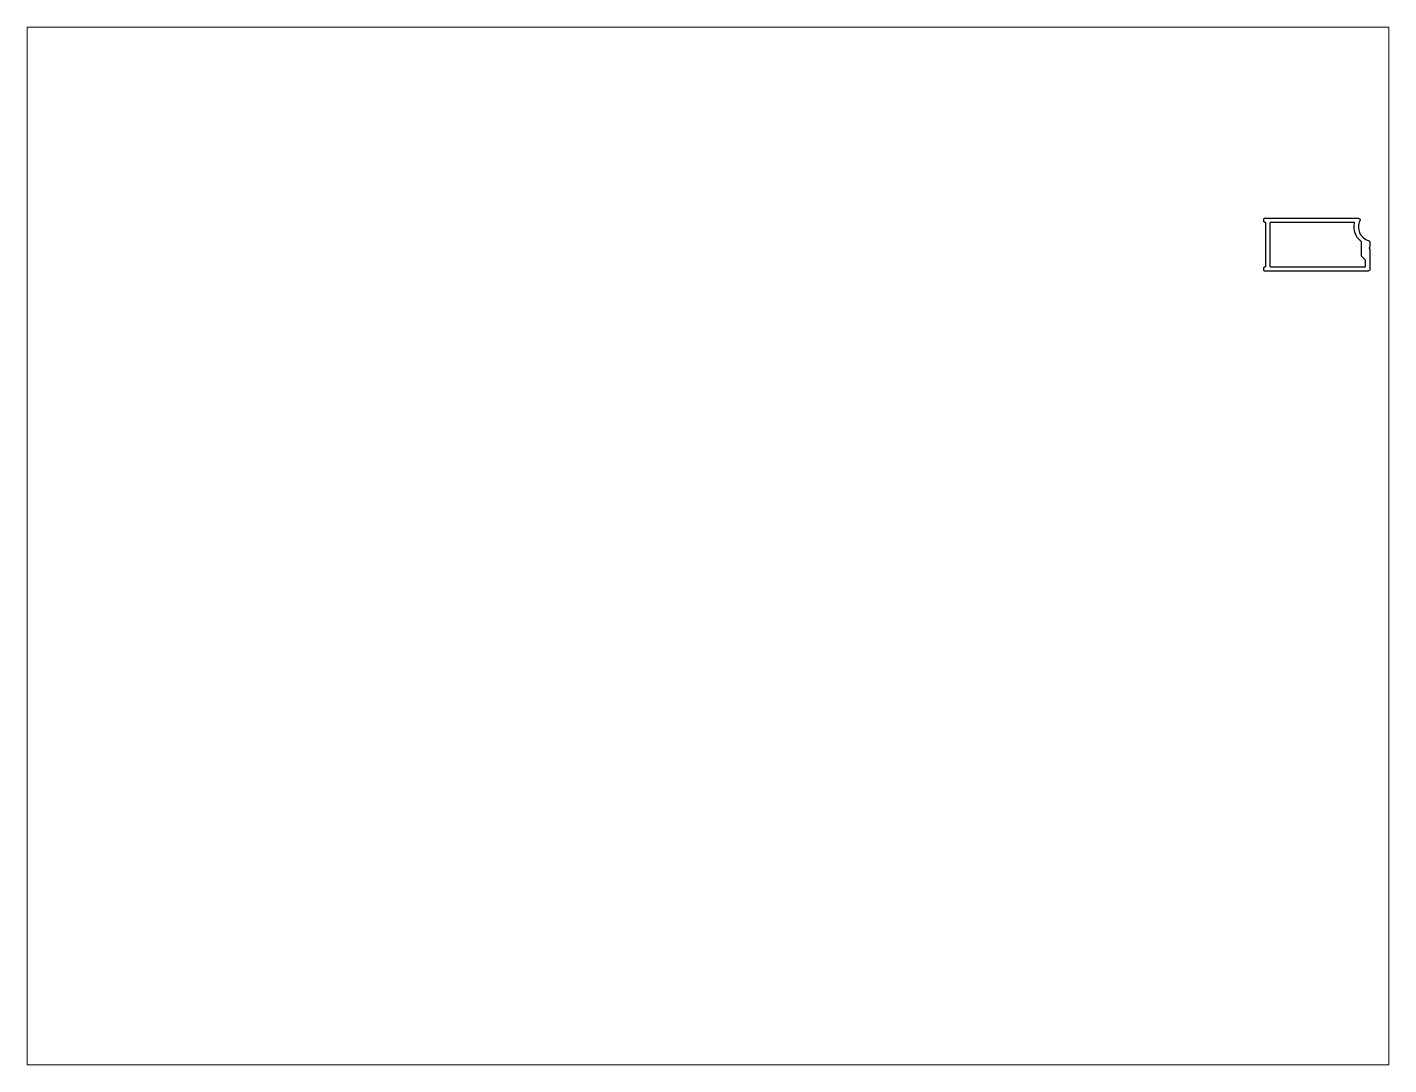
# Paper-space layout 'Layout1' of a CAD drawing. Extents: x 27 to 240, y 20 to 183.
# The model-space entities are those that its viewports show. They can reach past a viewport. Long polylines and large blocks are cut down to what shows.
import ezdxf

# ---------------------------------------------------------------- set-up
doc = ezdxf.new("R2010")
doc.units = 0
doc.header["$LTSCALE"] = 15
doc.layers.get('0').update_dxf_attribs({"linetype": 'CONTINUOUS'})

msp = doc.modelspace()

# ---------------------------------------------------------------- linework, layer by layer
at = {"linetype": 'CONTINUOUS', "flags": 128}
for points in [[(348.03, 222.97, -0.414214), (348.23, 223.17), (374.75, 223.17, -0.556523), (375.19, 222.45, 0.46769), (377.67, 216.83, -0.333976), (378.03, 216.35), (378.03, 215.05, -0.198912), (377.97, 214.91), (377.87, 214.81, 0.414214), (377.87, 214.53), (377.97, 214.43, -0.198912), (378.03, 214.29), (378.03, 208.67, -0.414214), (377.53, 208.17), (348.23, 208.17, -0.414214), (348.03, 208.37), (348.03, 209.17, -0.414214), (348.23, 209.37), (348.33, 209.37, 0.414214), (348.53, 209.57), (348.53, 221.77, 0.414214), (348.33, 221.97), (348.23, 221.97, -0.414214), (348.03, 222.17)], [(375.55, 216.59, -0.283963), (373.69, 221.73, 0.475657), (373.49, 221.97), (349.93, 221.97, 0.414214), (349.73, 221.77), (349.73, 209.57, 0.414214), (349.93, 209.37), (376.63, 209.37, 0.414214), (376.83, 209.57), (376.83, 211.14, 0.198912), (376.77, 211.28), (375.69, 212.36, -0.198912), (375.63, 212.5), (375.63, 216.43, 0.229291)]]:
    msp.add_lwpolyline(points, format="xyb", close=True, dxfattribs=at)

psp = doc.layouts.get("Layout1")

# ---------------------------------------------------------------- viewports
at = {"layer": '0', "color": 0, "linetype": 'BYBLOCK', "ltscale": 0.05}
psp.add_viewport(center=(133.35, 101.6), size=(213.36, 162.56), view_center_point=(190.51, 130.3), view_height=293.8955, dxfattribs=at)

doc.saveas('drawing.dxf')
